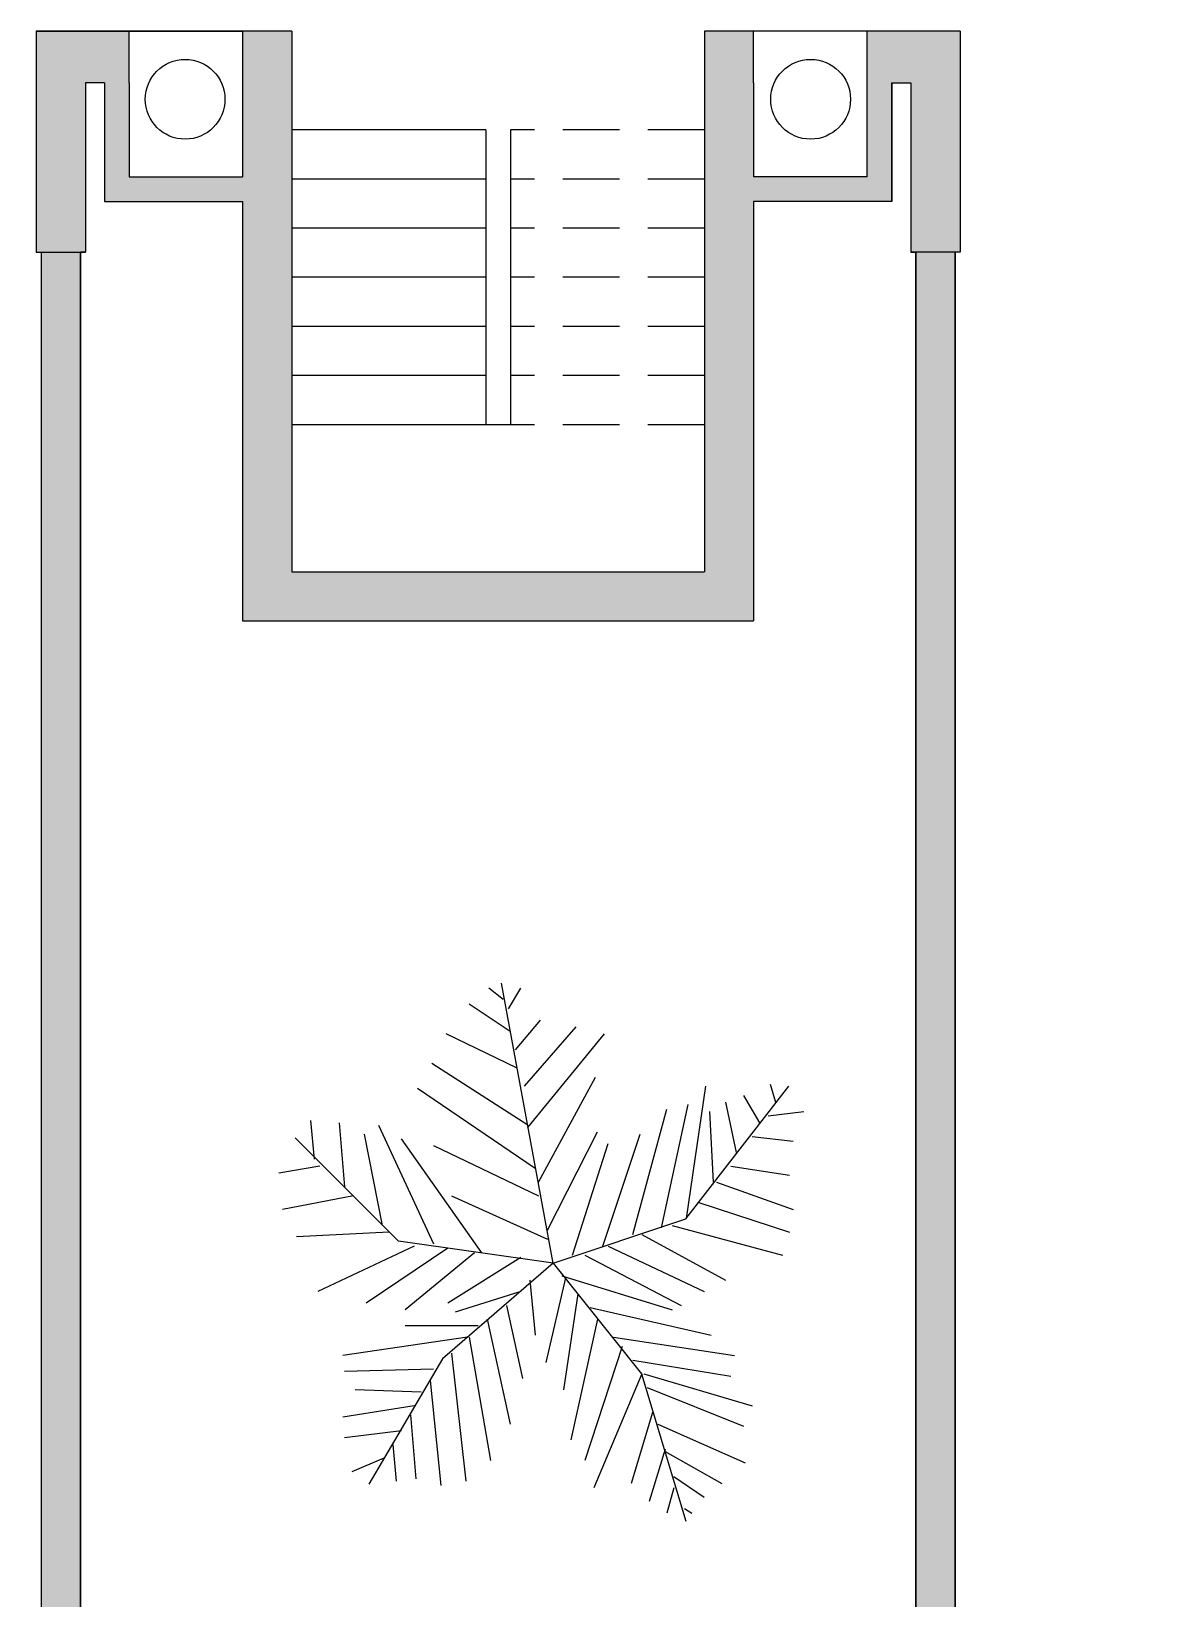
# Model space of a CAD drawing. Header units: inches. Extents: x -24938 to -15053, y -9405 to -790.
# Drawn here: x -24015.5 to -23762.6, y -2139.4 to -1787.9 of the extents above; entities that cross this region are included whole.
import ezdxf

# ---------------------------------------------------------------- set-up
doc = ezdxf.new("R2010")
doc.units = ezdxf.units.IN
doc.linetypes.add('DASHED', pattern=[19.05, 12.7, -6.35])
doc.layers.add('indoors', color=245, linetype='Continuous')
doc.layers.add('steel', color=90, linetype='Continuous')

# ---------------------------------------------------------------- blocks, each defined once
blk = doc.blocks.new('Trees - Metric')
for p, q in [((-258.7244, 1362.456), (-332.3336, 1421.4348)), ((0, 0), (-266.7, 1447.8)), ((-231.1146, 1315.2628), (-166.7002, 1421.4348)), ((-221.9198, 1197.3052), (-433.5526, 1338.8594)), ((-194.31, 1102.9442), (-65.4812, 1256.284)), ((-148.3106, 914.1968), (118.5418, 1220.9018)), ((-185.1152, 1008.5578), (-553.1612, 1185.4942)), ((-129.8956, 701.8528), (265.7602, 1185.4942)), ((-129.8956, 713.6638), (-626.7704, 1032.1544)), ((-93.091, 489.5342), (-700.3796, 902.3858)), ((-74.7014, 418.7444), (219.7608, 961.39)), ((685.8, 228.6), (1219.2, 914.4)), ((689.0258, 230.0224), (790.2448, 914.1968)), ((1121.4862, 925.9824), (1149.0706, 831.6214)), ((560.197, 182.8292), (698.2206, 819.8358)), ((891.4384, 831.6214), (946.658, 572.1096)), ((983.4626, 867.0036), (1066.2666, 725.4494)), ((-1234.059, 536.7274), (-1252.4486, 737.2604)), ((412.9786, 147.447), (587.8068, 796.2392)), ((808.6344, 784.4282), (827.0494, 418.7444)), ((1112.2914, 760.8316), (1296.3144, 784.4282)), ((-1105.2302, 725.4494), (-1077.6458, 395.1732)), ((-976.4268, 666.4706), (-884.4026, 194.6402)), ((-902.8176, 713.6638), (-617.5756, 100.2538)), ((-28.6766, 171.0436), (228.9556, 678.2816)), ((256.5654, 88.4682), (449.7832, 666.4706)), ((1029.462, 654.685), (1241.0948, 631.0884)), ((-800.1, 114.3), (-1333.5, 647.7)), ((-369.1382, 53.086), (-783.1836, 642.874)), ((-617.5756, 607.4918), (-74.7014, 347.98)), ((100.1268, 41.275), (284.1498, 619.2774)), ((-1206.4492, 501.3198), (-1418.082, 465.9376)), ((919.0482, 501.3198), (1222.6798, 454.152)), ((845.439, 418.7444), (1241.0948, 277.1902)), ((-1031.621, 347.98), (-1399.667, 277.1902)), ((-525.5514, 347.98), (-28.6766, 123.8504)), ((753.4148, 312.5978), (1222.6798, 159.2326)), ((0, 0), (685.8, 228.6)), ((615.4166, 194.6402), (1185.8752, 41.275)), ((-847.598, 159.2326), (-1326.0578, 135.636)), ((-718.7946, 88.4682), (-1215.644, -147.447)), ((0, 0), (-800.1, 114.3)), ((284.1498, 88.4682), (781.0246, -147.447)), ((458.978, 147.447), (891.4384, -88.4682)), ((-543.9664, 76.6572), (-967.2066, -206.4512)), ((-405.9428, 53.086), (-764.794, -241.8334)), ((0, 0), (-571.5, -495.3)), ((-166.7002, 29.4894), (-543.9664, -206.4512)), ((0, 0), (457.2, -571.5)), ((164.5412, 41.275), (661.416, -218.2368)), ((63.3222, -76.6826), (-37.8714, -513.1308)), ((44.9326, -64.897), (615.4166, -241.8334)), ((-166.7002, -147.447), (-507.1618, -253.619)), ((-120.7008, -88.4682), (-93.091, -371.5766)), ((127.7366, -159.258), (54.1274, -654.685)), ((-240.3094, -218.2368), (-157.5054, -595.7062)), ((192.151, -230.0224), (817.8292, -371.5766)), ((-341.5284, -289.0012), (-221.9198, -831.6214)), ((228.9556, -289.0012), (90.932, -914.1968)), ((-442.7474, -383.3876), (-1086.8406, -477.7486)), ((-387.5278, -324.4088), (-764.794, -324.4088)), ((-433.5526, -383.3876), (-323.1134, -1020.3688)), ((311.7596, -383.3876), (937.4378, -477.7486)), ((-525.5514, -465.963), (-451.9422, -1126.5408)), ((357.759, -430.5554), (164.5412, -1020.3688)), ((-617.5756, -548.5384), (-1077.6458, -560.324)), ((-571.5, -495.3), (-952.5, -1143)), ((412.9786, -501.3452), (919.0482, -583.9206)), ((-635.9652, -607.5172), (-580.771, -1150.1374)), ((458.978, -572.1096), (210.5406, -1161.923)), ((457.2, -571.5), (685.8, -1333.5)), ((468.1982, -572.1096), (1029.462, -737.2604)), ((486.5878, -642.8994), (983.4626, -843.4324)), ((-681.9646, -666.496), (-1022.4262, -654.685)), ((-718.7946, -737.2604), (-1086.8406, -796.2392)), ((-737.1842, -784.4536), (-709.5744, -1114.7298)), ((514.1976, -772.6426), (403.7838, -1138.3264)), ((-783.1836, -867.029), (-1077.6458, -902.4112)), ((541.8074, -831.6214), (992.6574, -1032.1544)), ((-829.2084, -937.7934), (-810.7934, -1126.5408)), ((578.612, -961.39), (495.7826, -1232.7128)), ((-875.2078, -1008.5832), (-1040.8412, -1079.3476)), ((578.612, -973.1756), (873.0488, -1138.3264)), ((624.6114, -1102.9442), (781.0246, -1209.1162)), ((624.6114, -1161.923), (587.8068, -1291.6916)), ((679.8056, -1268.095), (716.6102, -1291.6916))]:
    blk.add_line(p, q)

msp = doc.modelspace()

# ---------------------------------------------------------------- hatches: boundary and pattern name
at = {"layer": 'Defpoints'}
h = msp.add_hatch(color=256, dxfattribs=at)
h.dxf.hatch_style = 1
h.paths.add_polyline_path([(-23807.19, -4281.65), (-23818.21, -4281.65), (-23818.21, -4319.62), (-23822.5, -4319.62), (-23822.5, -4293.01), (-23853.48, -4293.01), (-23853.48, -4198.93), (-23968.09, -4198.93), (-23968.09, -4293.01), (-23999.06, -4293.01), (-23999.06, -4319.62), (-24003.35, -4319.62), (-24003.35, -4281.65), (-24004.46, -4281.65), (-24014.37, -4281.65), (-24014.37, -4331.17), (-23993.55, -4331.17), (-23993.55, -4319.62), (-23993.55, -4298.52), (-23968.09, -4298.52), (-23968.09, -4331.17), (-23957.07, -4331.17), (-23957.07, -4209.95), (-23864.5, -4209.95), (-23864.5, -4331.17), (-23853.48, -4331.17), (-23853.48, -4319.62), (-23853.48, -4298.52), (-23828.01, -4298.52), (-23828.01, -4331.17), (-23807.19, -4331.17)])
h.paths.add_polyline_path([(-23895.35, -3426.92), (-23895.35, -3379.22), (-23817.11, -3379.22), (-23808.3, -3379.22), (-23806.09, -3379.22), (-23806.09, -3368.2), (-23817.11, -3368.2), (-23900.87, -3368.2), (-23911.89, -3368.2), (-24004.46, -3368.2), (-24015.48, -3368.2), (-24015.48, -3379.22), (-24013.27, -3379.22), (-24013.27, -3500.44), (-24004.46, -3500.44), (-24004.46, -3379.22), (-23911.89, -3379.22), (-23911.89, -3500.44), (-23900.87, -3500.44), (-23895.35, -3500.44), (-23895.35, -3489.42)])
h.paths.add_polyline_path([(-23806.09, -3426.92), (-23817.11, -3426.92), (-23817.11, -3489.42), (-23817.11, -3500.44), (-23806.09, -3500.44)], flags=17)
h.paths.add_polyline_path([(-23957.07, -1787.92), (-23968.09, -1787.92), (-23968.09, -1820.57), (-23993.55, -1820.57), (-23993.55, -1799.48), (-23993.55, -1787.92), (-24014.37, -1787.92), (-24014.37, -1837.44), (-24013.27, -1837.44), (-24003.35, -1837.44), (-24003.35, -1799.48), (-23999.06, -1799.48), (-23999.06, -1826.08), (-23968.09, -1826.08), (-23968.09, -1920.17), (-23853.48, -1920.17), (-23853.48, -1826.08), (-23822.5, -1826.08), (-23822.5, -1799.48), (-23818.21, -1799.48), (-23818.21, -1837.44), (-23817.11, -1837.44), (-23807.19, -1837.44), (-23807.19, -1787.92), (-23828.01, -1787.92), (-23828.01, -1820.57), (-23853.48, -1820.57), (-23853.48, -1799.48), (-23853.48, -1787.92), (-23864.5, -1787.92), (-23864.5, -1909.15), (-23957.07, -1909.15)])
at = {"layer": 'steel'}
h = msp.add_hatch(color=256, dxfattribs=at)
h.dxf.hatch_style = 1
h.paths.add_polyline_path([(-24004.46, -2563.71), (-23817.11, -2563.71), (-23817.11, -3368.2), (-23808.3, -3368.2), (-23808.3, -2554.89), (-24004.46, -2554.89), (-24013.27, -2554.89), (-24013.27, -3368.2), (-24004.46, -3368.2)])
h.paths.add_polyline_path([(-23808.3, -1837.44), (-23817.11, -1837.44), (-23817.11, -2407.23), (-24004.46, -2407.23), (-24004.46, -1837.44), (-24013.27, -1837.44), (-24013.27, -2416.05), (-23808.3, -2416.05)])
h.paths.add_polyline_path([(-21151.38, -1837.44), (-21160.19, -1837.44), (-21160.19, -2416.05), (-20955.22, -2416.05), (-20955.22, -1837.44), (-20964.03, -1837.44), (-20964.03, -2407.23), (-21151.38, -2407.23)])
h.paths.add_polyline_path([(-20955.22, -2554.89), (-20964.03, -2554.89), (-21160.19, -2554.89), (-21160.19, -3368.2), (-21151.38, -3368.2), (-21151.38, -2563.71), (-20964.03, -2563.71), (-20964.03, -3368.2), (-20955.22, -3368.2)])
h.paths.add_polyline_path([(-20955.22, -3703.04), (-21160.19, -3703.04), (-21160.19, -4281.65), (-21151.38, -4281.65), (-21151.38, -3711.86), (-20964.03, -3711.86), (-20964.03, -4281.65), (-20955.22, -4281.65)])

# ---------------------------------------------------------------- linework, layer by layer
for p, q in [((-23968.09, -1787.92), (-24014.37, -1787.92)), ((-24014.37, -1787.92), (-23968.09, -1787.92)), ((-24014.37, -1787.92), (-24014.37, -1837.44)), ((-23993.55, -1799.48), (-23993.55, -1787.92)), ((-23968.09, -1787.92), (-23968.09, -1820.57)), ((-23957.07, -1787.92), (-23968.09, -1787.92)), ((-23957.07, -1787.92), (-23957.07, -1909.15)), ((-23864.5, -1787.92), (-23864.5, -1909.15)), ((-23853.48, -1787.92), (-23864.5, -1787.92)), ((-23807.19, -1787.92), (-23853.48, -1787.92)), ((-23807.19, -1787.92), (-23853.48, -1787.92)), ((-23853.48, -1799.48), (-23853.48, -1787.92)), ((-23828.01, -1820.57), (-23828.01, -1787.92)), ((-23807.19, -1787.92), (-23807.19, -1837.44)), ((-24003.35, -1799.48), (-24003.35, -1837.44)), ((-23999.06, -1799.48), (-24003.35, -1799.48)), ((-23999.06, -1799.48), (-23999.06, -1826.08)), ((-23993.55, -1799.48), (-23993.55, -1820.57)), ((-23853.48, -1799.48), (-23853.48, -1820.57)), ((-23822.5, -1799.48), (-23818.21, -1799.48)), ((-23822.5, -1799.48), (-23822.5, -1826.08)), ((-23822.5, -1826.08), (-23822.5, -1799.48)), ((-23818.21, -1799.48), (-23818.21, -1837.44)), ((-23913.54, -1810.02), (-23957.07, -1810.02)), ((-23913.54, -1810.02), (-23913.54, -1876.14)), ((-23908.03, -1810.02), (-23908.03, -1876.14)), ((-23993.55, -1820.57), (-23968.09, -1820.57)), ((-23828.01, -1820.57), (-23853.48, -1820.57)), ((-23913.54, -1821.04), (-23957.07, -1821.04)), ((-23999.06, -1826.08), (-23968.09, -1826.08)), ((-23968.09, -1826.08), (-23968.09, -1920.17)), ((-23853.48, -1826.08), (-23853.48, -1920.17)), ((-23822.5, -1826.08), (-23853.48, -1826.08)), ((-23913.54, -1832.06), (-23957.07, -1832.06)), ((-24014.37, -1837.44), (-24003.35, -1837.44)), ((-24014.37, -1837.44), (-24013.27, -1837.44)), ((-24013.27, -1837.44), (-24013.27, -2416.05)), ((-24003.35, -1837.44), (-24004.46, -1837.44)), ((-24004.46, -1837.44), (-24004.46, -2407.23)), ((-24004.46, -2407.23), (-24004.46, -1837.44)), ((-24003.35, -1837.44), (-24003.35, -1837.44)), ((-23807.19, -1837.44), (-23818.21, -1837.44)), ((-23818.21, -1837.44), (-23817.11, -1837.44)), ((-23817.11, -1837.44), (-23817.11, -2407.23)), ((-23817.11, -2407.23), (-23817.11, -1837.44)), ((-23807.19, -1837.44), (-23808.3, -1837.44)), ((-23808.3, -1837.44), (-23808.3, -2416.05)), ((-23808.3, -2416.05), (-23808.3, -1837.44)), ((-23913.54, -1843.08), (-23957.07, -1843.08)), ((-23913.54, -1854.1), (-23957.07, -1854.1)), ((-23913.54, -1865.12), (-23957.07, -1865.12)), ((-23913.54, -1876.14), (-23957.07, -1876.14)), ((-23908.03, -1876.14), (-23913.54, -1876.14)), ((-23957.07, -1909.15), (-23864.5, -1909.15)), ((-23968.09, -1920.17), (-23853.48, -1920.17))]:
    msp.add_line(p, q)
at = {"linetype": 'DASHED'}
for p, q in [((-23864.5, -1810.02), (-23908.03, -1810.02)), ((-23864.5, -1821.04), (-23908.03, -1821.04)), ((-23864.5, -1832.06), (-23908.03, -1832.06)), ((-23864.5, -1843.08), (-23908.03, -1843.08)), ((-23864.5, -1854.1), (-23908.03, -1854.1)), ((-23864.5, -1865.12), (-23908.03, -1865.12)), ((-23864.5, -1876.14), (-23908.03, -1876.14))]:
    msp.add_line(p, q, dxfattribs=at)
at = {"layer": 'indoors'}
for centre in [(-23980.99, -1803.16), (-23840.69, -1803.16)]:
    msp.add_circle(centre, 8.94, dxfattribs=at)

# ---------------------------------------------------------------- block references
at = {"layer": 'Defpoints', "xscale": 0.04338675586386211, "yscale": 0.04338675586386211, "zscale": 0.04338675586386211}
msp.add_blockref('Trees - Metric', (-23898.45, -2064.19), dxfattribs=at)

doc.saveas('drawing.dxf')
